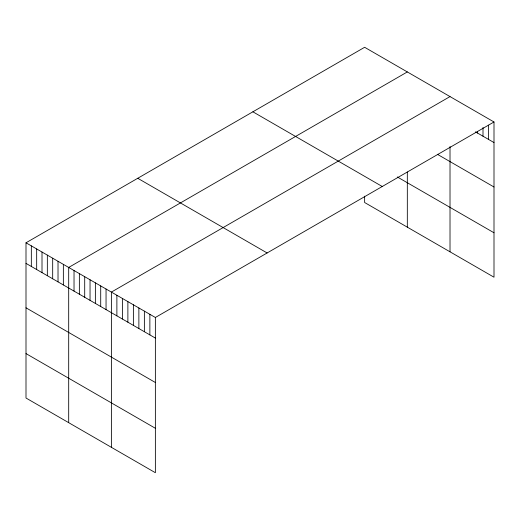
<?xml version="1.0" encoding="UTF-8"?>
<svg xmlns="http://www.w3.org/2000/svg" width="520" height="520" viewBox="0 0 520 520"><rect width="100%" height="100%" fill="white"/><g stroke="black" fill="none" stroke-linecap="round" stroke-linejoin="round"><path stroke-width="0.78" d="M26 242.794L155.37 317.486L155.37 472.713L26 398.021L26 242.794L364.631 47.288L494 121.979L494 277.206L364.631 202.514L364.631 196.164M407.322 71.936L68.692 267.442L68.692 422.669M450.015 96.584L111.384 292.091L111.384 447.317M155.37 317.486L494 121.979M475.443 131.852L494 142.565M437.34 154.284L494 186.999M397.319 176.956L494 232.772M252.883 111.806L382.252 186.498M137.748 178.282L267.118 252.967M26 263.38L155.37 338.072M26 307.814L155.37 382.499M26 353.587L155.37 428.279M488.501 125.138L488.501 139.392M483.002 127.504L483.002 136.214M477.503 131.456L477.503 133.042M450.015 146.523L450.015 251.81M407.322 172.003L407.322 227.162M149.87 314.314L149.87 334.9M144.372 311.136L144.372 331.721M138.873 307.964L138.873 328.549M133.38 304.792L133.38 325.37M127.881 301.613L127.881 322.199M122.382 298.441L122.382 319.026M116.883 295.269L116.883 315.848M106.048 289.01L106.048 309.595M100.711 285.928L100.711 306.514M95.374 282.847L95.374 303.433M90.038 279.767L90.038 300.352M84.702 276.686L84.702 297.271M79.365 273.605L79.365 294.19M74.029 270.524L74.029 291.109M63.355 264.361L63.355 284.947M58.019 261.281L58.019 281.866M52.682 258.2L52.682 278.785M47.346 255.119L47.346 275.704M42.009 252.038L42.009 272.623M36.673 248.957L36.673 269.542M31.337 245.875L31.337 266.461"/></g></svg>
